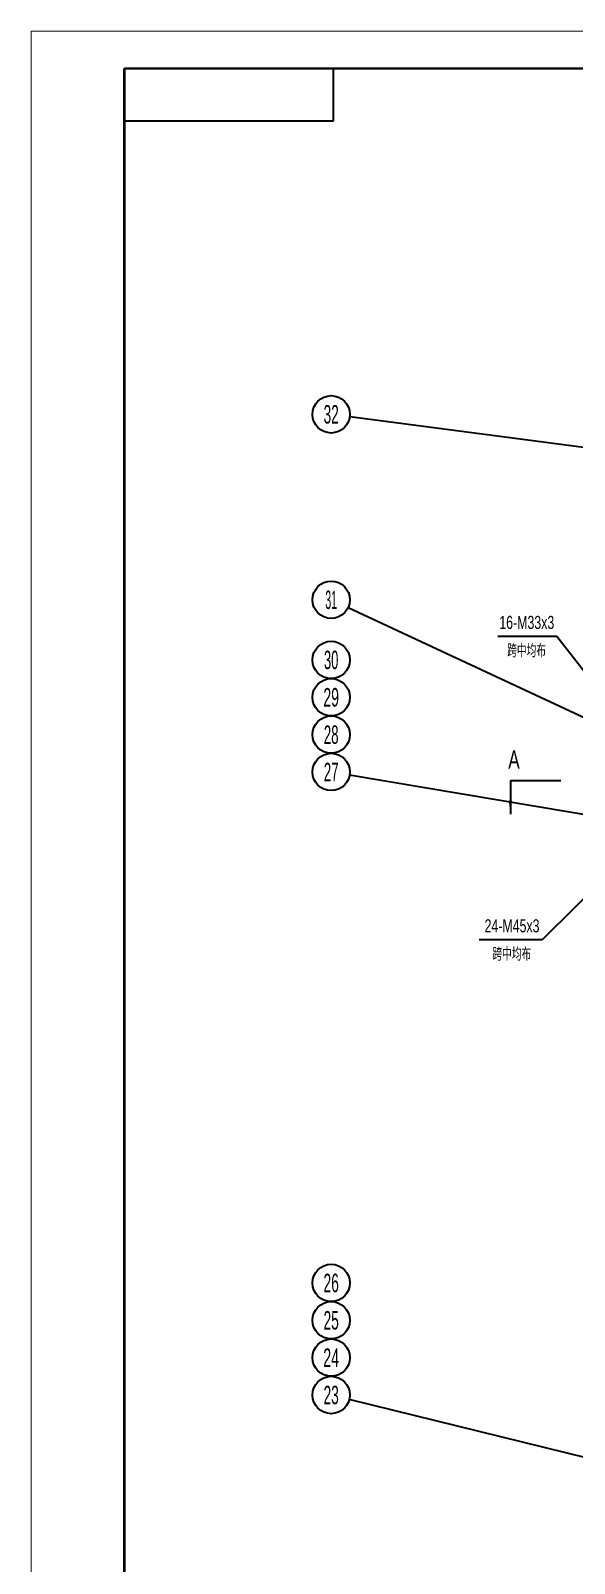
# Model space of a CAD drawing. Extents: x -3 to 21028, y -3 to 29728.
# Drawn here: x -3 to 3637, y 19471 to 29728 of the extents above; entities that cross this region are included whole.
import ezdxf
from ezdxf.enums import TextEntityAlignment as Align

# ---------------------------------------------------------------- set-up
doc = ezdxf.new("R2010")
doc.units = 0
doc.header["$LTSCALE"] = 200
doc.header["$MEASUREMENT"] = 0
for name, color, linetype in [('01', 7, 'CONTINUOUS'), ('02', 1, 'CONTINUOUS'), ('08', 1, 'CONTINUOUS'), ('11', 3, 'CONTINUOUS')]:
    doc.layers.add(name, color=color, linetype=linetype)
doc.styles.get("Standard").update_dxf_attribs({"font": 'thenor.shx', "width": 0.707, "bigfont": 'hztxt.shx'})

# ---------------------------------------------------------------- blocks, each defined once
blk = doc.blocks.new('*U1', base_point=(251.96, 168.31))
at = {"layer": '01'}
for p, q in [((251.96, 168.31), (251.96, 182.31)), ((195.96, 168.31), (251.96, 168.31))]:
    blk.add_line(p, q, dxfattribs=at)
blk = doc.blocks.new('*U3')
at = {"layer": '02'}
for points, const_width in [([(841, 1189), (0, 1189)], 0.25), ([(0, 1189), (0, 0)], 0.25), ([(831, 1179), (25, 1179)], 0.7), ([(25, 1179), (25, 10)], 0.7)]:
    blk.add_lwpolyline(points, dxfattribs=dict(at, const_width=const_width))

msp = doc.modelspace()

# ---------------------------------------------------------------- linework, layer by layer
at = {"layer": '01'}
for p, q in [((3209.0581, 24710.1112), (3334.0581, 24710.1112)), ((3295.6504, 24710.1112), (3420.6504, 24710.1112)), ((3420.6504, 24710.1112), (3545.6504, 24710.1112))]:
    msp.add_line(p, q, dxfattribs=at)
at = {"layer": '02'}
for p, q in [((4945.7326, 26776.4195), (2132.8133, 27144.3268)), ((4132.1378, 24929.697), (2122.1626, 25866.7241)), ((4206.1009, 24397.841), (2132.1395, 24746.4643)), ((3209.0581, 24710.1112), (3209.0581, 24485.1112)), ((4460.2515, 19993.3288), (2130.2328, 20567.9435))]:
    msp.add_line(p, q, dxfattribs=at)
msp.add_lwpolyline([(3209.0581, 24485.1112, 0, 22.5, 0), (3209.0581, 24575.1112, 0, 0, 0)], format="xyseb", dxfattribs=at)
for centre in [(2008.8689, 27160.5377), (2008.8689, 25919.5403), (2008.8689, 25517.1855), (2008.8689, 25267.1855), (2008.8689, 25017.1855), (2008.8689, 24767.1855), (2008.8689, 21347.8735), (2008.8689, 21097.8735), (2008.8689, 20847.8735), (2008.8689, 20597.8735)]:
    msp.add_circle(centre, 125, dxfattribs=at)
at = {"layer": '08'}
for p, q in [((3519.3294, 25673.4251), (3125.5834, 25673.4251)), ((4109.2405, 24915.5046), (3519.3294, 25673.4251)), ((4113.8427, 24331.7178), (3420.6504, 23643.2286)), ((3420.6504, 23643.2286), (2999.5816, 23643.2286))]:
    msp.add_line(p, q, dxfattribs=at)

# ---------------------------------------------------------------- block references
at = {"layer": '01', "xscale": 25, "yscale": 25, "zscale": 25}
msp.add_blockref('*U3', (0, 0), dxfattribs=at)
at = {"layer": '02', "xscale": 25, "yscale": 25, "zscale": 25}
msp.add_blockref('*U1', (2025, 29125), dxfattribs=at)

# ---------------------------------------------------------------- texts
at = {"layer": '11'}
for s, width, p, p2 in [('32', 0.626049, (1958.124, 27098.6659), (2059.6139, 27098.6659)), ('31', 0.606, (1969.4999, 25857.6684), (2048.238, 25857.6684)), ('30', 0.622213, (1960.7168, 25455.3136), (2057.0211, 25455.3136)), ('29', 0.640341, (1956.5087, 25205.3136), (2061.2292, 25205.3136)), ('28', 0.636523, (1959.6404, 24955.3136), (2058.0975, 24955.3136)), ('27', 0.636523, (1959.6404, 24705.3136), (2058.0975, 24705.3136)), ('26', 0.639213, (1957.4704, 21286.0017), (2060.2674, 21286.0017)), ('25', 0.638783, (1957.8285, 21036.0017), (2059.9094, 21036.0017)), ('24', 0.639175, (1955.4806, 20786.0017), (2062.2573, 20786.0017)), ('23', 0.638783, (1957.8285, 20536.0017), (2059.9094, 20536.0017))]:
    msp.add_text(s, height=123.74369, dxfattribs=dict(at, width=width)).set_placement(p, p2, align=Align.FIT)
at = {"layer": '11', "width": 0.707}
for s, p in [('16-M33x3', (3134.4503, 25724.211)), ('24-M45x3', (3035.7714, 23694.0146))]:
    msp.add_text(s, height=87.5, dxfattribs=at).set_placement(p)
at = {"layer": '11', "ltscale": 2.5, "width": 0.707}
for p in [(3187.219, 25535.157), (3088.54, 23504.9605)]:
    msp.add_text('跨中均布', height=87.5, dxfattribs=at).set_placement(p)
at = {"layer": '11', "width": 0.707}
msp.add_text('A', height=122.5, dxfattribs=at).set_placement((3194.1358, 24751.8406), align=Align.BOTTOM_LEFT)

doc.saveas('drawing.dxf')
